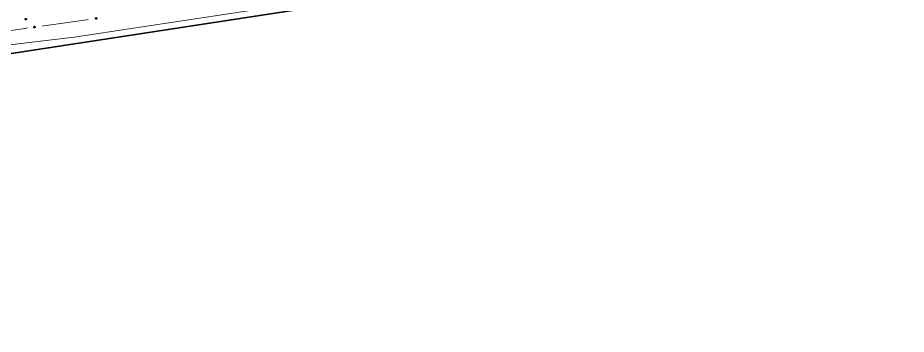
# Model space of a CAD drawing. Extents: x 203591 to 208218, y 4854879 to 4857795.
# Drawn here: x 204775 to 205002.6, y 4855176.9 to 4855257.9 of the extents above; entities that cross this region are included whole.
import ezdxf

# ---------------------------------------------------------------- set-up
doc = ezdxf.new("R2010")
doc.units = 0
doc.header["$LTSCALE"] = 1.5
doc.header["$MEASUREMENT"] = 0
for name, color, linetype in [('CD-MALHA-LOTES', 40, 'CONTINUOUS'), ('RU-QUADRAS', 210, 'CONTINUOUS'), ('SV-EIXO-RUA-PAV', 20, 'CONTINUOUS'), ('SV-RUA-PAVIM-S-GUIA-C-GUIA', 7, 'CONTINUOUS')]:
    doc.layers.add(name, color=color, linetype=linetype)

msp = doc.modelspace()

# ---------------------------------------------------------------- linework, layer by layer
at = {"layer": 'CD-MALHA-LOTES', "linetype": 'Continuous', "flags": 128}
msp.add_lwpolyline([(205336.35, 4855334.88), (204671.74, 4855233.19)], dxfattribs=at)
at = {"layer": 'RU-QUADRAS', "color": 6, "linetype": 'Continuous'}
msp.add_lwpolyline([(204671.74, 4855233.19), (205349.53, 4855336.89), (205371.1, 4855089.17), (205374.06, 4855058.83), (205373.76, 4855056.38, -0.2098970509), (205368.65, 4855051.04, -0.101494221), (205355.18, 4855045.65), (205311.87, 4855038.63), (205310.88, 4855041.34), (205273.01, 4855035.5), (205273.43, 4855033.22), (205000.47, 4854990.15), (205000.49, 4854989.01), (204989.08, 4854987.74), (204988.92, 4854989.2), (204842.03, 4854964.17), (204815.26, 4855011.65), (204825.16, 4855013.03)], format="xyb", close=True, dxfattribs=at)
at = {"layer": 'SV-EIXO-RUA-PAV', "flags": 128}
for points in [[(204777.165645, 4855257.65977), (204777.2051, 4855257.630868), (204777.233099, 4855257.59796), (204777.248552, 4855257.563791), (204777.254335, 4855257.530037), (204777.256361, 4855257.494838), (204777.250574, 4855257.4589), (204777.235316, 4855257.420435), (204777.206601, 4855257.380653), (204777.171004, 4855257.354186), (204777.138316, 4855257.337244), (204777.103466, 4855257.329188), (204777.06924, 4855257.327792), (204777.032108, 4855257.335038), (204776.993278, 4855257.350881), (204776.953975, 4855257.380723), (204776.926746, 4855257.413174), (204776.912667, 4855257.446616), (204776.90479, 4855257.481703), (204776.903152, 4855257.517663), (204776.909036, 4855257.552908), (204776.925058, 4855257.591974), (204776.955027, 4855257.630377), (204776.987082, 4855257.657903), (204777.020317, 4855257.672448), (204777.055036, 4855257.679425), (204777.090315, 4855257.681887), (204777.126683, 4855257.677574), (204777.165645, 4855257.65977)], [(204795.289997, 4855257.589609), (204795.261112, 4855257.550141), (204795.228216, 4855257.522127), (204795.194054, 4855257.506659), (204795.160302, 4855257.500862), (204795.125105, 4855257.49882), (204795.089164, 4855257.504591), (204795.050692, 4855257.519832), (204795.010897, 4855257.54853), (204794.984415, 4855257.584115), (204794.967458, 4855257.616795), (204794.959387, 4855257.651642), (204794.957976, 4855257.685868), (204794.965205, 4855257.723003), (204794.981031, 4855257.761839), (204795.010856, 4855257.801156), (204795.043295, 4855257.828399), (204795.076731, 4855257.842493), (204795.111814, 4855257.850385), (204795.147773, 4855257.852039), (204795.183021, 4855257.846171), (204795.222095, 4855257.830166), (204795.26051, 4855257.800215), (204795.288051, 4855257.768171), (204795.30261, 4855257.734942), (204795.309603, 4855257.700227), (204795.31208, 4855257.664949), (204795.307783, 4855257.628579), (204795.289997, 4855257.589609)], [(204779.44528, 4855255.365884), (204779.416395, 4855255.326417), (204779.383499, 4855255.298403), (204779.349338, 4855255.282935), (204779.315586, 4855255.277138), (204779.280388, 4855255.275096), (204779.244447, 4855255.280867), (204779.205975, 4855255.296108), (204779.166181, 4855255.324806), (204779.139698, 4855255.36039), (204779.122741, 4855255.393071), (204779.11467, 4855255.427917), (204779.113259, 4855255.462143), (204779.120488, 4855255.499279), (204779.136314, 4855255.538115), (204779.16614, 4855255.577432), (204779.198578, 4855255.604675), (204779.232014, 4855255.618768), (204779.267097, 4855255.626661), (204779.303057, 4855255.628315), (204779.338304, 4855255.622447), (204779.377378, 4855255.606442), (204779.415793, 4855255.57649), (204779.443334, 4855255.544447), (204779.457894, 4855255.511218), (204779.464886, 4855255.476503), (204779.467363, 4855255.441225), (204779.463067, 4855255.404855), (204779.44528, 4855255.365884)]]:
    msp.add_lwpolyline(points, close=True, dxfattribs=at)
for points in [[(204776.987082, 4855257.657903), (204777.06924, 4855257.327792)], [(204777.003419, 4855257.661632), (204777.085438, 4855257.331409)], [(204777.020317, 4855257.672448), (204777.103466, 4855257.329188)], [(204777.037609, 4855257.673304), (204777.11806, 4855257.334595)], [(204777.055036, 4855257.679425), (204777.138316, 4855257.337244)], [(204777.074285, 4855257.677057), (204777.155737, 4855257.350888)], [(204777.090315, 4855257.681887), (204777.171004, 4855257.354186)], [(204777.109014, 4855257.675026), (204777.188604, 4855257.37202)], [(204777.126683, 4855257.677574), (204777.206601, 4855257.380653)], [(204777.1445, 4855257.66759), (204777.218607, 4855257.403773)], [(204777.165645, 4855257.65977), (204777.235316, 4855257.420435)], [(204795.288051, 4855257.768171), (204794.957976, 4855257.685868)], [(204795.30261, 4855257.734942), (204794.959387, 4855257.651642)], [(204795.291787, 4855257.751836), (204794.9616, 4855257.669671)], [(204795.303474, 4855257.717651), (204794.964801, 4855257.63705)], [(204795.26051, 4855257.800215), (204794.965205, 4855257.723003)], [(204795.271992, 4855257.784883), (204794.966129, 4855257.706132)], [(204795.309603, 4855257.700227), (204794.967458, 4855257.616795)], [(204795.237713, 4855257.813142), (204794.976062, 4855257.743351)], [(204795.222095, 4855257.830166), (204794.981031, 4855257.761839)], [(204795.307243, 4855257.680977), (204794.981111, 4855257.59938)], [(204795.31208, 4855257.664949), (204794.984415, 4855257.584115)], [(204795.197435, 4855257.835047), (204795.003562, 4855257.783036)], [(204795.183021, 4855257.846171), (204795.010856, 4855257.801156)], [(204795.161188, 4855257.847872), (204795.033361, 4855257.816154)], [(204795.147773, 4855257.852039), (204795.043295, 4855257.828399)], [(204776.903152, 4855257.517663), (204776.926746, 4855257.413174)], [(204776.907325, 4855257.531075), (204776.938987, 4855257.403235)], [(204776.909036, 4855257.552908), (204776.953975, 4855257.380723)], [(204776.920166, 4855257.567317), (204776.972092, 4855257.373421)], [(204776.925058, 4855257.591974), (204776.993278, 4855257.350881)], [(204776.942089, 4855257.607585), (204777.011764, 4855257.345903)], [(204776.955027, 4855257.630377), (204777.032108, 4855257.335038)], [(204776.970363, 4855257.641852), (204777.048979, 4855257.335954)], [(204777.186497, 4855257.643154), (204777.241503, 4855257.446933)], [(204777.2051, 4855257.630868), (204777.250574, 4855257.4589)], [(204777.221142, 4855257.612177), (204777.251264, 4855257.485499)], [(204777.233099, 4855257.59796), (204777.256361, 4855257.494838)], [(204779.443334, 4855255.544447), (204779.113259, 4855255.462143)], [(204779.457894, 4855255.511218), (204779.11467, 4855255.427917)], [(204779.44707, 4855255.528112), (204779.116884, 4855255.445947)], [(204779.458757, 4855255.493927), (204779.120084, 4855255.413326)], [(204779.415793, 4855255.57649), (204779.120488, 4855255.499279)], [(204779.427275, 4855255.561159), (204779.121412, 4855255.482407)], [(204779.464886, 4855255.476503), (204779.122741, 4855255.393071)], [(204779.392996, 4855255.589417), (204779.131345, 4855255.519627)], [(204779.377378, 4855255.606442), (204779.136314, 4855255.538115)], [(204779.462526, 4855255.457253), (204779.136394, 4855255.375656)], [(204779.467363, 4855255.441225), (204779.139698, 4855255.36039)], [(204779.460511, 4855255.422522), (204779.15754, 4855255.342799)], [(204779.352718, 4855255.611323), (204779.158845, 4855255.559311)], [(204779.338304, 4855255.622447), (204779.16614, 4855255.577432)], [(204779.463067, 4855255.404855), (204779.166181, 4855255.324806)], [(204779.316471, 4855255.624148), (204779.188645, 4855255.592429)], [(204779.453091, 4855255.387034), (204779.189307, 4855255.31281)], [(204779.303057, 4855255.628315), (204779.198578, 4855255.604675)], [(204795.305228, 4855257.646247), (204795.002257, 4855257.566523)], [(204795.307783, 4855257.628579), (204795.010897, 4855257.54853)], [(204795.297808, 4855257.610758), (204795.034023, 4855257.536534)], [(204795.289997, 4855257.589609), (204795.050692, 4855257.519832)], [(204795.27339, 4855257.56875), (204795.077193, 4855257.513657)], [(204795.261112, 4855257.550141), (204795.089164, 4855257.504591)], [(204795.242428, 4855257.534091), (204795.115764, 4855257.503913)], [(204795.228216, 4855257.522127), (204795.125105, 4855257.49882)], [(204779.44528, 4855255.365884), (204779.205975, 4855255.296108)], [(204779.428673, 4855255.345026), (204779.232476, 4855255.289932)], [(204779.416395, 4855255.326417), (204779.244447, 4855255.280867)], [(204779.397712, 4855255.310367), (204779.271047, 4855255.280189)], [(204779.383499, 4855255.298403), (204779.280388, 4855255.275096)]]:
    msp.add_lwpolyline(points, dxfattribs=at)
at = {"layer": 'SV-EIXO-RUA-PAV', "const_width": 0.18, "flags": 128}
for points in [[(204777.353623, 4855255.521512), (204777.4, 4855255.19)], [(204793.151822, 4855257.400686), (204781.268284, 4855255.732893)], [(204777.307143, 4855255.176695), (204765.428466, 4855253.474625)]]:
    msp.add_lwpolyline(points, dxfattribs=at)
at = {"layer": 'SV-RUA-PAVIM-S-GUIA-C-GUIA', "const_width": 0.18, "flags": 128}
for points in [[(204789.44, 4855252.89), (205022.91, 4855288.22)], [(204742.92, 4855247.36), (204789.44, 4855252.89)]]:
    msp.add_lwpolyline(points, dxfattribs=at)

doc.saveas('drawing.dxf')
